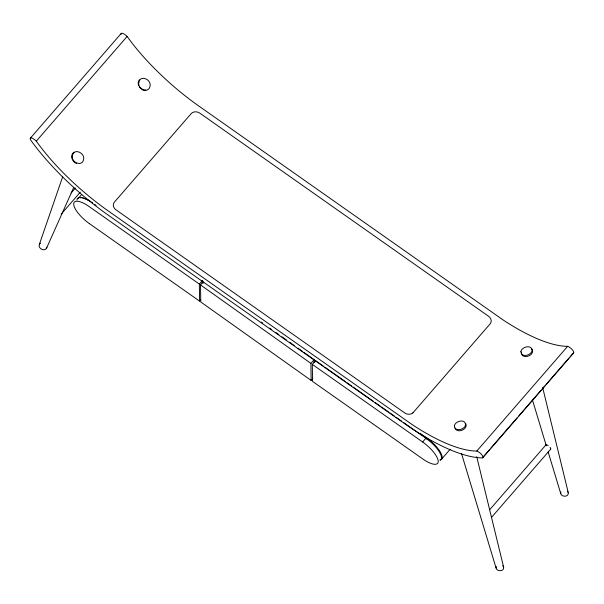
<?xml version="1.0" encoding="UTF-8"?>
<svg xmlns="http://www.w3.org/2000/svg" width="604" height="604" viewBox="0 0 604 604"><rect width="100%" height="100%" fill="white"/><g stroke="black" fill="none" stroke-linecap="round" stroke-linejoin="round"><path stroke-width="0.91" d="M521.524 353.801L521.539 352.698M62.718 176.662L39.336 244.454C37.788 248.448 44.545 252.079 46.606 248.063L73.764 187.361M46.606 248.063L46.818 247.202M496.239 566.431C494.517 571.437 504.34 572.501 503.645 567.216L476.692 456.601M560.874 491.928C559.153 496.933 568.968 497.998 568.281 492.713L542.664 387.579M39.336 244.454L40.468 243.155M139.313 79.841L138.165 82.461L138.527 85.609M30.343 138.195L121.177 33.484M489.784 449.346L482.369 457.892A124.885 42.204 40.9 0 1 406.379 424.869L107.391 214.548A124.885 42.204 40.9 0 1 30.827 140.279A5.028 1.699 40.9 0 1 31.355 137.961A5.028 1.699 40.9 0 1 36.293 141.155L127.127 36.444A115.236 38.943 40.9 0 0 198.195 105.602L502.966 319.848A115.236 38.943 40.9 0 0 567.662 346.318A5.028 1.699 40.9 0 1 572.6 350.071A5.028 1.699 40.9 0 1 573.204 353.181L570.116 356.745M71.106 193.001L75.432 188.01M61.147 214.216L80.294 192.148M78.014 198.716L81.714 194.45M89.279 223.525L199.592 301.124L199.358 284.091L202.619 280.332L202.657 283.019M199.592 301.124L200.679 299.871M312.313 364.386L422.634 441.985A19.645 6.636 40.9 0 1 438.217 461.373A19.645 6.636 40.9 0 1 422.868 459.017L312.555 381.418L312.313 364.386L315.582 360.626L323.246 366.016M412.826 412.985L490.486 323.457C492.169 321.049 490.795 317.712 488.508 316.224L199.856 113.182C197.349 111.385 193.393 111.159 191.204 113.582L114.345 202.189C112.238 204.552 113.544 208.282 116.006 209.837L404.688 412.902C407.187 414.706 411.15 414.925 413.325 412.487M422.634 441.985L425.896 438.21L403.729 422.626M441.524 459.214L450.161 449.255M36.293 141.155A115.236 38.943 40.9 0 0 107.353 210.313L412.132 424.559A115.236 38.943 40.9 0 0 476.82 451.029L567.662 346.318M491.014 447.919L516.971 418.006M518.828 415.869L541.071 390.222M542.309 388.795L544.778 385.948M546.016 384.522L568.877 358.164M482.785 457.689L573.626 352.978M489.618 509.814L545.835 445.02M491.399 517.507L550.697 449.149M312.759 378.587L311.136 380.437L200.754 301.962L200.513 284.914L203.223 281.819M311.136 380.437L310.894 363.389L314.148 359.682L304.182 352.6M73.907 152.246C69.626 155.175 72.118 162.083 76.549 163.465M145.934 90.366L143.012 90.17L139.26 87.112M91.763 202.37L92.238 202.695M94.556 204.326L96.096 205.413M420.12 433.325L427.534 438.557A19.645 6.636 40.9 0 1 439.954 460.074M324.778 367.096L345.473 381.652M347.006 382.732L351.603 385.964M353.136 387.043L373.068 401.064M375.371 402.679L379.969 405.911M381.502 406.99L388.395 411.845M389.935 412.925L394.533 416.156M396.065 417.236L401.426 421.011M201.819 282.023L203.367 283.11M313.642 360.671L315.228 361.796M199.358 284.091L89.037 206.5A19.645 6.636 40.9 0 0 73.696 204.137A19.645 6.636 40.9 0 0 89.279 223.533M261.26 322.075L262.793 323.17M269.694 328.07L271.226 329.165M275.824 332.434L278.889 334.608M281.955 336.79L286.553 340.06M289.618 342.242L294.216 345.511M298.051 348.236L302.649 351.505M200.513 284.914L310.894 363.389M531.663 348.727C535.884 353.823 525.306 359.561 521.886 354.797M567.428 491.203L568.281 492.713M502.792 565.706L503.645 567.216M465.88 423.781C468.123 429.452 457.115 433.876 455.023 428.04M532.388 399.705L546.273 445.729M548.183 452.041L560.716 493.551M461.486 453.461L496.08 568.054M427.058 438.21L427.081 439.727M314.148 359.682L314.186 362.37M545.752 445.314A3.194 1.08 40.9 0 1 546.99 445.005M547.594 445.291A3.194 1.08 40.9 0 1 548.243 445.699M550.025 447.353A3.194 1.08 40.9 0 1 550.78 448.855M425.896 438.21A19.645 6.636 40.9 0 1 440.203 460.127M76.965 200.105A19.645 6.636 40.9 0 1 90.328 201.411M91.31 202.053A19.645 6.636 40.9 0 1 92.306 202.733M78.324 198.422A19.645 6.636 40.9 0 1 78.686 198.172M80.121 197.772A19.645 6.636 40.9 0 1 81.344 197.787M82.756 198.029A19.645 6.636 40.9 0 1 90.781 201.728M121.102 34.398A5.028 1.699 40.9 0 1 122.786 33.401A5.028 1.699 40.9 0 1 127.127 36.444M476.82 451.029A5.028 1.699 40.9 0 1 481.766 454.782A5.028 1.699 40.9 0 1 482.369 457.892M72.344 155.598C70.743 162.189 82.129 167.376 83.601 159.471C85.194 152.88 73.809 147.693 72.344 155.598M138.807 82.303C137.206 88.894 148.592 94.073 150.064 86.176C151.657 79.585 140.279 74.398 138.807 82.303M454.382 425.865C454.48 432.185 464.786 429.852 465.578 424.816C465.48 418.489 455.182 420.829 454.382 425.865M520.89 351.626C520.988 357.953 531.286 355.62 532.079 350.584C531.981 344.257 521.682 346.59 520.89 351.626"/></g></svg>
